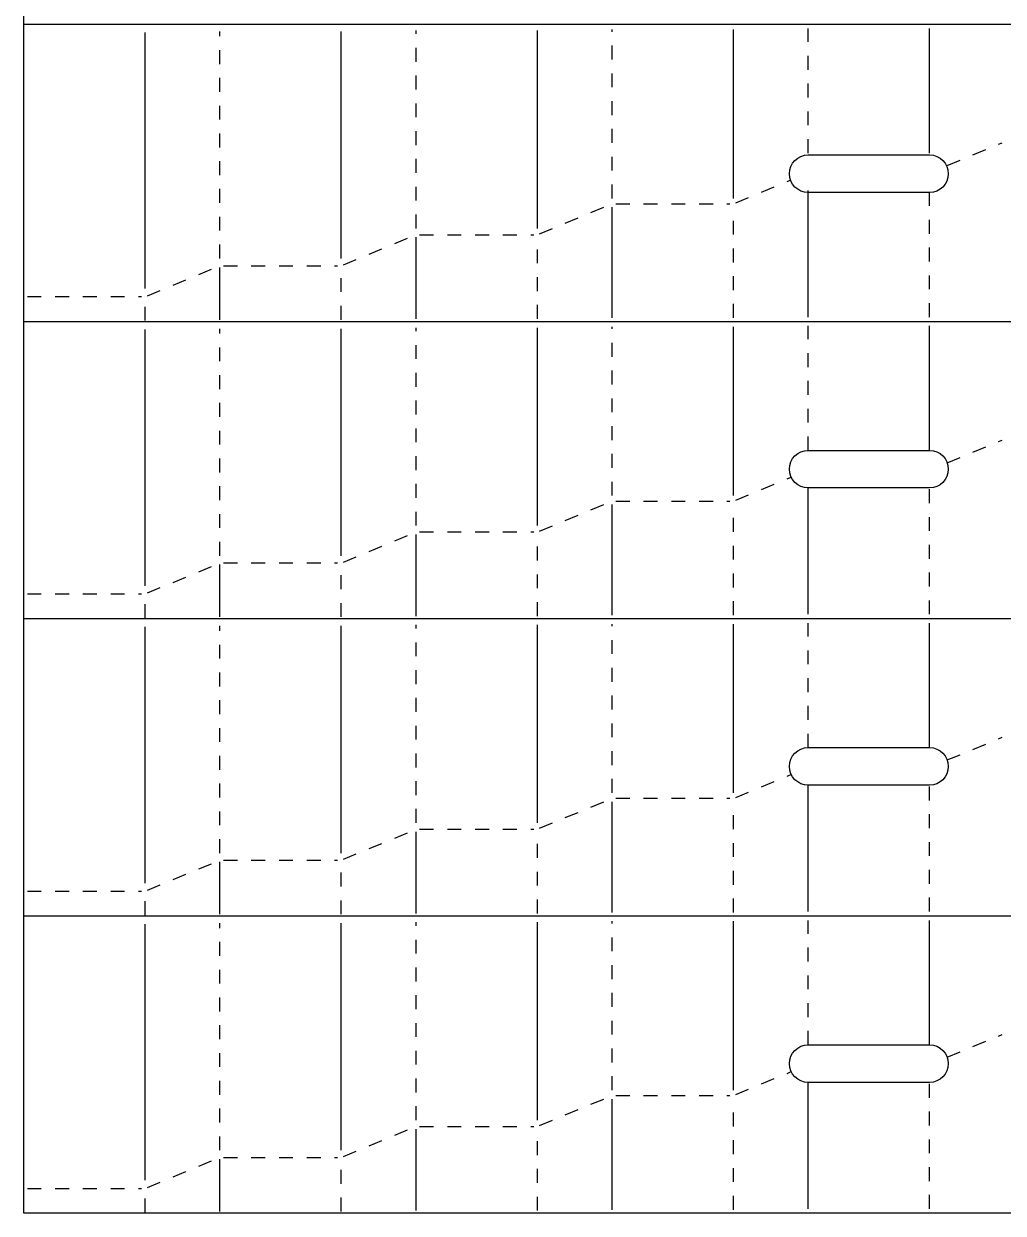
# Model space of a CAD drawing. Extents: x 11 to 192, y -288 to -10.
# Drawn here: x 15.6 to 115.1, y -274.3 to -153.5 of the extents above; entities that cross this region are included whole.
import ezdxf

# ---------------------------------------------------------------- set-up
doc = ezdxf.new("R2010")
doc.units = 0
for name, pattern in [('AI-LINETYPE-1', [2.822222, 1.411111, -1.411111]), ('AI-LINETYPE-107', [2.822222, 1.411111, -1.411111]), ('AI-LINETYPE-108', [2.822222, 1.411111, -1.411111]), ('AI-LINETYPE-109', [2.822222, 1.411111, -1.411111]), ('AI-LINETYPE-110', [2.822222, 1.411111, -1.411111]), ('AI-LINETYPE-111', [2.822222, 1.411111, -1.411111]), ('AI-LINETYPE-112', [2.822222, 1.411111, -1.411111]), ('AI-LINETYPE-113', [2.822222, 1.411111, -1.411111]), ('AI-LINETYPE-17', [2.822222, 1.411111, -1.411111]), ('AI-LINETYPE-18', [2.822222, 1.411111, -1.411111]), ('AI-LINETYPE-19', [2.822222, 1.411111, -1.411111]), ('AI-LINETYPE-2', [2.822222, 1.411111, -1.411111]), ('AI-LINETYPE-20', [2.822222, 1.411111, -1.411111]), ('AI-LINETYPE-21', [2.822222, 1.411111, -1.411111]), ('AI-LINETYPE-22', [2.822222, 1.411111, -1.411111]), ('AI-LINETYPE-23', [2.822222, 1.411111, -1.411111]), ('AI-LINETYPE-233', [2.822222, 1.411111, -1.411111]), ('AI-LINETYPE-234', [2.822222, 1.411111, -1.411111]), ('AI-LINETYPE-235', [2.822222, 1.411111, -1.411111]), ('AI-LINETYPE-236', [2.822222, 1.411111, -1.411111]), ('AI-LINETYPE-237', [2.822222, 1.411111, -1.411111]), ('AI-LINETYPE-238', [2.822222, 1.411111, -1.411111]), ('AI-LINETYPE-239', [2.822222, 1.411111, -1.411111]), ('AI-LINETYPE-24', [2.822222, 1.411111, -1.411111]), ('AI-LINETYPE-240', [2.822222, 1.411111, -1.411111]), ('AI-LINETYPE-25', [2.822222, 1.411111, -1.411111]), ('AI-LINETYPE-26', [2.822222, 1.411111, -1.411111]), ('AI-LINETYPE-27', [2.822222, 1.411111, -1.411111]), ('AI-LINETYPE-28', [2.822222, 1.411111, -1.411111]), ('AI-LINETYPE-29', [2.822222, 1.411111, -1.411111]), ('AI-LINETYPE-3', [2.822222, 1.411111, -1.411111]), ('AI-LINETYPE-37', [2.822222, 1.411111, -1.411111]), ('AI-LINETYPE-38', [2.822222, 1.411111, -1.411111]), ('AI-LINETYPE-39', [2.822222, 1.411111, -1.411111]), ('AI-LINETYPE-4', [2.822222, 1.411111, -1.411111]), ('AI-LINETYPE-40', [2.822222, 1.411111, -1.411111]), ('AI-LINETYPE-41', [2.822222, 1.411111, -1.411111]), ('AI-LINETYPE-42', [2.822222, 1.411111, -1.411111]), ('AI-LINETYPE-43', [2.822222, 1.411111, -1.411111]), ('AI-LINETYPE-5', [2.822222, 1.411111, -1.411111]), ('AI-LINETYPE-51', [2.822222, 1.411111, -1.411111]), ('AI-LINETYPE-52', [2.822222, 1.411111, -1.411111]), ('AI-LINETYPE-53', [2.822222, 1.411111, -1.411111]), ('AI-LINETYPE-54', [2.822222, 1.411111, -1.411111]), ('AI-LINETYPE-55', [2.822222, 1.411111, -1.411111]), ('AI-LINETYPE-56', [2.822222, 1.411111, -1.411111]), ('AI-LINETYPE-57', [2.822222, 1.411111, -1.411111]), ('AI-LINETYPE-6', [2.822222, 1.411111, -1.411111]), ('AI-LINETYPE-65', [2.822222, 1.411111, -1.411111]), ('AI-LINETYPE-66', [2.822222, 1.411111, -1.411111]), ('AI-LINETYPE-67', [2.822222, 1.411111, -1.411111]), ('AI-LINETYPE-68', [2.822222, 1.411111, -1.411111]), ('AI-LINETYPE-69', [2.822222, 1.411111, -1.411111]), ('AI-LINETYPE-7', [2.822222, 1.411111, -1.411111]), ('AI-LINETYPE-70', [2.822222, 1.411111, -1.411111]), ('AI-LINETYPE-71', [2.822222, 1.411111, -1.411111]), ('AI-LINETYPE-79', [2.822222, 1.411111, -1.411111]), ('AI-LINETYPE-8', [2.822222, 1.411111, -1.411111]), ('AI-LINETYPE-80', [2.822222, 1.411111, -1.411111]), ('AI-LINETYPE-81', [2.822222, 1.411111, -1.411111]), ('AI-LINETYPE-82', [2.822222, 1.411111, -1.411111]), ('AI-LINETYPE-83', [2.822222, 1.411111, -1.411111]), ('AI-LINETYPE-84', [2.822222, 1.411111, -1.411111]), ('AI-LINETYPE-85', [2.822222, 1.411111, -1.411111]), ('AI-LINETYPE-9', [2.822222, 1.411111, -1.411111]), ('AI-LINETYPE-93', [2.822222, 1.411111, -1.411111]), ('AI-LINETYPE-94', [2.822222, 1.411111, -1.411111]), ('AI-LINETYPE-95', [2.822222, 1.411111, -1.411111]), ('AI-LINETYPE-96', [2.822222, 1.411111, -1.411111]), ('AI-LINETYPE-97', [2.822222, 1.411111, -1.411111]), ('AI-LINETYPE-98', [2.822222, 1.411111, -1.411111]), ('AI-LINETYPE-99', [2.822222, 1.411111, -1.411111])]:
    doc.linetypes.add(name, pattern=pattern)
for name, color, linetype in [('CUTLINE', 7, 'CONTINUOUS'), ('MOUNTAINLINE', 7, 'CONTINUOUS'), ('VALLEYLINE', 7, 'CONTINUOUS')]:
    doc.layers.add(name, color=color, linetype=linetype)

# ---------------------------------------------------------------- blocks, each defined once
blk = doc.blocks.new('BLOCK_2')
at = {"layer": 'CUTLINE', "color": 7}
blk.add_lwpolyline([(187.32, -153.53), (187.32, -274.34), (15.57, -274.34), (15.57, -153.53)], dxfattribs=at)
blk = doc.blocks.new('BLOCK_3')
at = {"layer": 'CUTLINE', "color": 7}
for points in [[(95.28, -257.23), (107.62, -257.23)], [(107.62, -261.05), (95.28, -261.05)]]:
    blk.add_lwpolyline(points, dxfattribs=at)
for points in [[(95.28, -261.05), (94.23, -261.05), (93.37, -260.2), (93.37, -259.14), (93.37, -258.09), (94.23, -257.23), (95.28, -257.23)], [(107.62, -257.23), (108.67, -257.23), (109.52, -258.09), (109.52, -259.14), (109.52, -260.2), (108.67, -261.05), (107.62, -261.05)]]:
    blk.add_open_spline(points, degree=3, knots=[0, 0, 0, 0, 1, 1, 1, 2, 2, 2, 2], dxfattribs=at)
blk = doc.blocks.new('BLOCK_4')
at = {"layer": 'CUTLINE', "color": 7}
for points in [[(95.28, -227.03), (107.62, -227.03)], [(107.62, -230.85), (95.28, -230.85)]]:
    blk.add_lwpolyline(points, dxfattribs=at)
for points in [[(95.28, -230.85), (94.23, -230.85), (93.37, -229.99), (93.37, -228.94), (93.37, -227.89), (94.23, -227.03), (95.28, -227.03)], [(107.62, -227.03), (108.67, -227.03), (109.52, -227.89), (109.52, -228.94), (109.52, -229.99), (108.67, -230.85), (107.62, -230.85)]]:
    blk.add_open_spline(points, degree=3, knots=[0, 0, 0, 0, 1, 1, 1, 2, 2, 2, 2], dxfattribs=at)
blk = doc.blocks.new('BLOCK_5')
at = {"layer": 'CUTLINE', "color": 7}
for points in [[(95.28, -196.83), (107.62, -196.83)], [(107.62, -200.65), (95.28, -200.65)]]:
    blk.add_lwpolyline(points, dxfattribs=at)
for points in [[(95.28, -200.65), (94.23, -200.65), (93.37, -199.79), (93.37, -198.74), (93.37, -197.68), (94.23, -196.83), (95.28, -196.83)], [(107.62, -196.83), (108.67, -196.83), (109.52, -197.68), (109.52, -198.74), (109.52, -199.79), (108.67, -200.65), (107.62, -200.65)]]:
    blk.add_open_spline(points, degree=3, knots=[0, 0, 0, 0, 1, 1, 1, 2, 2, 2, 2], dxfattribs=at)
blk = doc.blocks.new('BLOCK_6')
at = {"layer": 'CUTLINE', "color": 7}
for points in [[(95.28, -166.81), (107.62, -166.81)], [(107.62, -170.63), (95.28, -170.63)]]:
    blk.add_lwpolyline(points, dxfattribs=at)
for points in [[(95.28, -170.63), (94.23, -170.63), (93.37, -169.78), (93.37, -168.72), (93.37, -167.67), (94.23, -166.81), (95.28, -166.81)], [(107.62, -166.81), (108.67, -166.81), (109.52, -167.67), (109.52, -168.72), (109.52, -169.78), (108.67, -170.63), (107.62, -170.63)]]:
    blk.add_open_spline(points, degree=3, knots=[0, 0, 0, 0, 1, 1, 1, 2, 2, 2, 2], dxfattribs=at)
blk = doc.blocks.new('BLOCK_7')
at = {"layer": 'CUTLINE', "color": 7}
blk.add_lwpolyline([(15.57, -153.53), (15.57, -32.71), (187.32, -32.71), (187.32, -153.53)], dxfattribs=at)
blk = doc.blocks.new('BLOCK_12')
at = {"layer": 'VALLEYLINE', "color": 7, "linetype": 'AI-LINETYPE-1'}
blk.add_lwpolyline([(15.94, -271.82), (27.54, -271.82)], dxfattribs=at)
blk = doc.blocks.new('BLOCK_13')
at = {"layer": 'VALLEYLINE', "color": 7, "linetype": 'AI-LINETYPE-2'}
blk.add_lwpolyline([(28.13, -271.73), (35.27, -268.77)], dxfattribs=at)
blk = doc.blocks.new('BLOCK_14')
at = {"layer": 'VALLEYLINE', "color": 7, "linetype": 'AI-LINETYPE-3'}
blk.add_lwpolyline([(35.87, -268.68), (47.46, -268.68)], dxfattribs=at)
blk = doc.blocks.new('BLOCK_15')
at = {"layer": 'VALLEYLINE', "color": 7, "linetype": 'AI-LINETYPE-4'}
blk.add_lwpolyline([(48.06, -268.58), (55.2, -265.62)], dxfattribs=at)
blk = doc.blocks.new('BLOCK_16')
at = {"layer": 'VALLEYLINE', "color": 7, "linetype": 'AI-LINETYPE-5'}
blk.add_lwpolyline([(55.8, -265.53), (67.39, -265.53)], dxfattribs=at)
blk = doc.blocks.new('BLOCK_17')
at = {"layer": 'VALLEYLINE', "color": 7, "linetype": 'AI-LINETYPE-6'}
blk.add_lwpolyline([(67.99, -265.43), (75.13, -262.48)], dxfattribs=at)
blk = doc.blocks.new('BLOCK_18')
at = {"layer": 'VALLEYLINE', "color": 7, "linetype": 'AI-LINETYPE-7'}
blk.add_lwpolyline([(75.73, -262.38), (87.32, -262.38)], dxfattribs=at)
blk = doc.blocks.new('BLOCK_19')
at = {"layer": 'VALLEYLINE', "color": 7, "linetype": 'AI-LINETYPE-8'}
blk.add_lwpolyline([(87.92, -262.29), (93.56, -259.95)], dxfattribs=at)
blk = doc.blocks.new('BLOCK_20')
at = {"layer": 'VALLEYLINE', "color": 7, "linetype": 'AI-LINETYPE-9'}
blk.add_lwpolyline([(109.41, -258.49), (114.98, -256.19)], dxfattribs=at)
blk = doc.blocks.new('BLOCK_28')
at = {"layer": 'VALLEYLINE', "color": 7, "linetype": 'AI-LINETYPE-17'}
blk.add_lwpolyline([(27.91, -274.26), (27.91, -271.9)], dxfattribs=at)
blk = doc.blocks.new('BLOCK_29')
at = {"layer": 'VALLEYLINE', "color": 7, "linetype": 'AI-LINETYPE-18'}
blk.add_lwpolyline([(35.5, -267.94), (35.5, -244.87)], dxfattribs=at)
blk = doc.blocks.new('BLOCK_30')
at = {"layer": 'VALLEYLINE', "color": 7, "linetype": 'AI-LINETYPE-19'}
blk.add_lwpolyline([(47.83, -274.17), (47.83, -268.85)], dxfattribs=at)
blk = doc.blocks.new('BLOCK_31')
at = {"layer": 'VALLEYLINE', "color": 7, "linetype": 'AI-LINETYPE-20'}
blk.add_lwpolyline([(55.43, -264.89), (55.43, -244.78)], dxfattribs=at)
blk = doc.blocks.new('BLOCK_32')
at = {"layer": 'VALLEYLINE', "color": 7, "linetype": 'AI-LINETYPE-21'}
blk.add_lwpolyline([(67.76, -274.07), (67.76, -265.79)], dxfattribs=at)
blk = doc.blocks.new('BLOCK_33')
at = {"layer": 'VALLEYLINE', "color": 7, "linetype": 'AI-LINETYPE-22'}
blk.add_lwpolyline([(75.36, -261.84), (75.36, -244.68)], dxfattribs=at)
blk = doc.blocks.new('BLOCK_34')
at = {"layer": 'VALLEYLINE', "color": 7, "linetype": 'AI-LINETYPE-23'}
blk.add_lwpolyline([(87.69, -273.98), (87.69, -262.74)], dxfattribs=at)
blk = doc.blocks.new('BLOCK_35')
at = {"layer": 'VALLEYLINE', "color": 7, "linetype": 'AI-LINETYPE-24'}
blk.add_lwpolyline([(95.28, -257.23), (95.28, -244.59)], dxfattribs=at)
blk = doc.blocks.new('BLOCK_36')
at = {"layer": 'VALLEYLINE', "color": 7, "linetype": 'AI-LINETYPE-25'}
blk.add_lwpolyline([(107.62, -273.89), (107.62, -261.05)], dxfattribs=at)
blk = doc.blocks.new('BLOCK_37')
at = {"layer": 'VALLEYLINE', "color": 7, "linetype": 'AI-LINETYPE-26'}
blk.add_lwpolyline([(87.92, -232.09), (93.56, -229.75)], dxfattribs=at)
blk = doc.blocks.new('BLOCK_38')
at = {"layer": 'VALLEYLINE', "color": 7, "linetype": 'AI-LINETYPE-27'}
blk.add_lwpolyline([(109.41, -228.29), (114.98, -225.98)], dxfattribs=at)
blk = doc.blocks.new('BLOCK_39')
at = {"layer": 'VALLEYLINE', "color": 7, "linetype": 'AI-LINETYPE-28'}
blk.add_lwpolyline([(95.28, -227.03), (95.28, -214.39)], dxfattribs=at)
blk = doc.blocks.new('BLOCK_40')
at = {"layer": 'VALLEYLINE', "color": 7, "linetype": 'AI-LINETYPE-29'}
blk.add_lwpolyline([(107.62, -243.68), (107.62, -230.85)], dxfattribs=at)
blk = doc.blocks.new('BLOCK_48')
at = {"layer": 'VALLEYLINE', "color": 7, "linetype": 'AI-LINETYPE-37'}
blk.add_lwpolyline([(15.94, -241.62), (27.54, -241.62)], dxfattribs=at)
blk = doc.blocks.new('BLOCK_49')
at = {"layer": 'VALLEYLINE', "color": 7, "linetype": 'AI-LINETYPE-38'}
blk.add_lwpolyline([(28.13, -241.52), (35.27, -238.57)], dxfattribs=at)
blk = doc.blocks.new('BLOCK_50')
at = {"layer": 'VALLEYLINE', "color": 7, "linetype": 'AI-LINETYPE-39'}
blk.add_lwpolyline([(35.87, -238.47), (47.46, -238.47)], dxfattribs=at)
blk = doc.blocks.new('BLOCK_51')
at = {"layer": 'VALLEYLINE', "color": 7, "linetype": 'AI-LINETYPE-40'}
blk.add_lwpolyline([(48.06, -238.38), (55.2, -235.42)], dxfattribs=at)
blk = doc.blocks.new('BLOCK_52')
at = {"layer": 'VALLEYLINE', "color": 7, "linetype": 'AI-LINETYPE-41'}
blk.add_lwpolyline([(55.8, -235.33), (67.39, -235.33)], dxfattribs=at)
blk = doc.blocks.new('BLOCK_53')
at = {"layer": 'VALLEYLINE', "color": 7, "linetype": 'AI-LINETYPE-42'}
blk.add_lwpolyline([(67.99, -235.23), (75.13, -232.27)], dxfattribs=at)
blk = doc.blocks.new('BLOCK_54')
at = {"layer": 'VALLEYLINE', "color": 7, "linetype": 'AI-LINETYPE-43'}
blk.add_lwpolyline([(75.73, -232.18), (87.32, -232.18)], dxfattribs=at)
blk = doc.blocks.new('BLOCK_62')
at = {"layer": 'VALLEYLINE', "color": 7, "linetype": 'AI-LINETYPE-51'}
blk.add_lwpolyline([(27.91, -244.06), (27.91, -241.69)], dxfattribs=at)
blk = doc.blocks.new('BLOCK_63')
at = {"layer": 'VALLEYLINE', "color": 7, "linetype": 'AI-LINETYPE-52'}
blk.add_lwpolyline([(35.5, -237.74), (35.5, -214.67)], dxfattribs=at)
blk = doc.blocks.new('BLOCK_64')
at = {"layer": 'VALLEYLINE', "color": 7, "linetype": 'AI-LINETYPE-53'}
blk.add_lwpolyline([(47.83, -243.97), (47.83, -238.64)], dxfattribs=at)
blk = doc.blocks.new('BLOCK_65')
at = {"layer": 'VALLEYLINE', "color": 7, "linetype": 'AI-LINETYPE-54'}
blk.add_lwpolyline([(55.43, -234.68), (55.43, -214.57)], dxfattribs=at)
blk = doc.blocks.new('BLOCK_66')
at = {"layer": 'VALLEYLINE', "color": 7, "linetype": 'AI-LINETYPE-55'}
blk.add_lwpolyline([(67.76, -243.87), (67.76, -235.59)], dxfattribs=at)
blk = doc.blocks.new('BLOCK_67')
at = {"layer": 'VALLEYLINE', "color": 7, "linetype": 'AI-LINETYPE-56'}
blk.add_lwpolyline([(75.36, -231.63), (75.36, -214.48)], dxfattribs=at)
blk = doc.blocks.new('BLOCK_68')
at = {"layer": 'VALLEYLINE', "color": 7, "linetype": 'AI-LINETYPE-57'}
blk.add_lwpolyline([(87.69, -243.78), (87.69, -232.54)], dxfattribs=at)
blk = doc.blocks.new('BLOCK_76')
at = {"layer": 'VALLEYLINE', "color": 7, "linetype": 'AI-LINETYPE-65'}
blk.add_lwpolyline([(15.94, -211.42), (27.54, -211.42)], dxfattribs=at)
blk = doc.blocks.new('BLOCK_77')
at = {"layer": 'VALLEYLINE', "color": 7, "linetype": 'AI-LINETYPE-66'}
blk.add_lwpolyline([(28.13, -211.32), (35.27, -208.36)], dxfattribs=at)
blk = doc.blocks.new('BLOCK_78')
at = {"layer": 'VALLEYLINE', "color": 7, "linetype": 'AI-LINETYPE-67'}
blk.add_lwpolyline([(35.87, -208.27), (47.46, -208.27)], dxfattribs=at)
blk = doc.blocks.new('BLOCK_79')
at = {"layer": 'VALLEYLINE', "color": 7, "linetype": 'AI-LINETYPE-68'}
blk.add_lwpolyline([(48.06, -208.18), (55.2, -205.22)], dxfattribs=at)
blk = doc.blocks.new('BLOCK_80')
at = {"layer": 'VALLEYLINE', "color": 7, "linetype": 'AI-LINETYPE-69'}
blk.add_lwpolyline([(55.8, -205.12), (67.39, -205.12)], dxfattribs=at)
blk = doc.blocks.new('BLOCK_81')
at = {"layer": 'VALLEYLINE', "color": 7, "linetype": 'AI-LINETYPE-70'}
blk.add_lwpolyline([(67.99, -205.03), (75.13, -202.07)], dxfattribs=at)
blk = doc.blocks.new('BLOCK_82')
at = {"layer": 'VALLEYLINE', "color": 7, "linetype": 'AI-LINETYPE-71'}
blk.add_lwpolyline([(75.73, -201.98), (87.32, -201.98)], dxfattribs=at)
blk = doc.blocks.new('BLOCK_90')
at = {"layer": 'VALLEYLINE', "color": 7, "linetype": 'AI-LINETYPE-79'}
blk.add_lwpolyline([(27.91, -213.86), (27.91, -211.49)], dxfattribs=at)
blk = doc.blocks.new('BLOCK_91')
at = {"layer": 'VALLEYLINE', "color": 7, "linetype": 'AI-LINETYPE-80'}
blk.add_lwpolyline([(35.5, -207.53), (35.5, -184.47)], dxfattribs=at)
blk = doc.blocks.new('BLOCK_92')
at = {"layer": 'VALLEYLINE', "color": 7, "linetype": 'AI-LINETYPE-81'}
blk.add_lwpolyline([(47.83, -213.76), (47.83, -208.44)], dxfattribs=at)
blk = doc.blocks.new('BLOCK_93')
at = {"layer": 'VALLEYLINE', "color": 7, "linetype": 'AI-LINETYPE-82'}
blk.add_lwpolyline([(55.43, -204.48), (55.43, -184.37)], dxfattribs=at)
blk = doc.blocks.new('BLOCK_94')
at = {"layer": 'VALLEYLINE', "color": 7, "linetype": 'AI-LINETYPE-83'}
blk.add_lwpolyline([(67.76, -213.67), (67.76, -205.39)], dxfattribs=at)
blk = doc.blocks.new('BLOCK_95')
at = {"layer": 'VALLEYLINE', "color": 7, "linetype": 'AI-LINETYPE-84'}
blk.add_lwpolyline([(75.36, -201.43), (75.36, -184.28)], dxfattribs=at)
blk = doc.blocks.new('BLOCK_96')
at = {"layer": 'VALLEYLINE', "color": 7, "linetype": 'AI-LINETYPE-85'}
blk.add_lwpolyline([(87.69, -213.57), (87.69, -202.34)], dxfattribs=at)
blk = doc.blocks.new('BLOCK_104')
at = {"layer": 'VALLEYLINE', "color": 7, "linetype": 'AI-LINETYPE-93'}
blk.add_lwpolyline([(15.94, -181.21), (27.54, -181.21)], dxfattribs=at)
blk = doc.blocks.new('BLOCK_105')
at = {"layer": 'VALLEYLINE', "color": 7, "linetype": 'AI-LINETYPE-94'}
blk.add_lwpolyline([(28.13, -181.12), (35.27, -178.16)], dxfattribs=at)
blk = doc.blocks.new('BLOCK_106')
at = {"layer": 'VALLEYLINE', "color": 7, "linetype": 'AI-LINETYPE-95'}
blk.add_lwpolyline([(35.87, -178.07), (47.46, -178.07)], dxfattribs=at)
blk = doc.blocks.new('BLOCK_107')
at = {"layer": 'VALLEYLINE', "color": 7, "linetype": 'AI-LINETYPE-96'}
blk.add_lwpolyline([(48.06, -177.97), (55.2, -175.01)], dxfattribs=at)
blk = doc.blocks.new('BLOCK_108')
at = {"layer": 'VALLEYLINE', "color": 7, "linetype": 'AI-LINETYPE-97'}
blk.add_lwpolyline([(55.8, -174.92), (67.39, -174.92)], dxfattribs=at)
blk = doc.blocks.new('BLOCK_109')
at = {"layer": 'VALLEYLINE', "color": 7, "linetype": 'AI-LINETYPE-98'}
blk.add_lwpolyline([(67.99, -174.83), (75.13, -171.87)], dxfattribs=at)
blk = doc.blocks.new('BLOCK_110')
at = {"layer": 'VALLEYLINE', "color": 7, "linetype": 'AI-LINETYPE-99'}
blk.add_lwpolyline([(75.73, -171.77), (87.32, -171.77)], dxfattribs=at)
blk = doc.blocks.new('BLOCK_118')
at = {"layer": 'VALLEYLINE', "color": 7, "linetype": 'AI-LINETYPE-107'}
blk.add_lwpolyline([(27.91, -183.65), (27.91, -181.29)], dxfattribs=at)
blk = doc.blocks.new('BLOCK_119')
at = {"layer": 'VALLEYLINE', "color": 7, "linetype": 'AI-LINETYPE-108'}
blk.add_lwpolyline([(35.5, -177.33), (35.5, -154.26)], dxfattribs=at)
blk = doc.blocks.new('BLOCK_120')
at = {"layer": 'VALLEYLINE', "color": 7, "linetype": 'AI-LINETYPE-109'}
blk.add_lwpolyline([(47.83, -183.56), (47.83, -178.24)], dxfattribs=at)
blk = doc.blocks.new('BLOCK_121')
at = {"layer": 'VALLEYLINE', "color": 7, "linetype": 'AI-LINETYPE-110'}
blk.add_lwpolyline([(55.43, -174.28), (55.43, -154.17)], dxfattribs=at)
blk = doc.blocks.new('BLOCK_122')
at = {"layer": 'VALLEYLINE', "color": 7, "linetype": 'AI-LINETYPE-111'}
blk.add_lwpolyline([(67.76, -183.47), (67.76, -175.18)], dxfattribs=at)
blk = doc.blocks.new('BLOCK_123')
at = {"layer": 'VALLEYLINE', "color": 7, "linetype": 'AI-LINETYPE-112'}
blk.add_lwpolyline([(75.36, -171.23), (75.36, -154.07)], dxfattribs=at)
blk = doc.blocks.new('BLOCK_124')
at = {"layer": 'VALLEYLINE', "color": 7, "linetype": 'AI-LINETYPE-113'}
blk.add_lwpolyline([(87.69, -183.37), (87.69, -172.13)], dxfattribs=at)
blk = doc.blocks.new('BLOCK_244')
at = {"layer": 'VALLEYLINE', "color": 7, "linetype": 'AI-LINETYPE-233'}
blk.add_lwpolyline([(87.92, -201.88), (93.56, -199.55)], dxfattribs=at)
blk = doc.blocks.new('BLOCK_245')
at = {"layer": 'VALLEYLINE', "color": 7, "linetype": 'AI-LINETYPE-234'}
blk.add_lwpolyline([(109.41, -198.09), (114.98, -195.78)], dxfattribs=at)
blk = doc.blocks.new('BLOCK_246')
at = {"layer": 'VALLEYLINE', "color": 7, "linetype": 'AI-LINETYPE-235'}
blk.add_lwpolyline([(95.28, -196.83), (95.28, -184.18)], dxfattribs=at)
blk = doc.blocks.new('BLOCK_247')
at = {"layer": 'VALLEYLINE', "color": 7, "linetype": 'AI-LINETYPE-236'}
blk.add_lwpolyline([(107.62, -213.48), (107.62, -200.65)], dxfattribs=at)
blk = doc.blocks.new('BLOCK_248')
at = {"layer": 'VALLEYLINE', "color": 7, "linetype": 'AI-LINETYPE-237'}
blk.add_lwpolyline([(87.92, -171.68), (93.56, -169.34)], dxfattribs=at)
blk = doc.blocks.new('BLOCK_249')
at = {"layer": 'VALLEYLINE', "color": 7, "linetype": 'AI-LINETYPE-238'}
blk.add_lwpolyline([(109.41, -167.88), (114.98, -165.58)], dxfattribs=at)
blk = doc.blocks.new('BLOCK_250')
at = {"layer": 'VALLEYLINE', "color": 7, "linetype": 'AI-LINETYPE-239'}
blk.add_lwpolyline([(95.28, -166.62), (95.28, -153.98)], dxfattribs=at)
blk = doc.blocks.new('BLOCK_251')
at = {"layer": 'VALLEYLINE', "color": 7, "linetype": 'AI-LINETYPE-240'}
blk.add_lwpolyline([(107.62, -183.28), (107.62, -170.44)], dxfattribs=at)
blk = doc.blocks.new('BLOCK_268')
at = {"layer": 'MOUNTAINLINE', "color": 7}
blk.add_lwpolyline([(15.57, -244.14), (187.32, -244.14)], dxfattribs=at)
blk = doc.blocks.new('BLOCK_269')
at = {"layer": 'MOUNTAINLINE', "color": 7}
blk.add_lwpolyline([(15.57, -213.93), (187.32, -213.93)], dxfattribs=at)
blk = doc.blocks.new('BLOCK_270')
at = {"layer": 'MOUNTAINLINE', "color": 7}
blk.add_lwpolyline([(15.57, -183.73), (187.32, -183.73)], dxfattribs=at)
blk = doc.blocks.new('BLOCK_271')
at = {"layer": 'MOUNTAINLINE', "color": 7}
blk.add_lwpolyline([(27.91, -270.99), (27.91, -244.97)], dxfattribs=at)
blk = doc.blocks.new('BLOCK_272')
at = {"layer": 'MOUNTAINLINE', "color": 7}
blk.add_lwpolyline([(35.5, -274.17), (35.5, -268.85)], dxfattribs=at)
blk = doc.blocks.new('BLOCK_273')
at = {"layer": 'MOUNTAINLINE', "color": 7}
blk.add_lwpolyline([(47.83, -267.94), (47.83, -244.87)], dxfattribs=at)
blk = doc.blocks.new('BLOCK_274')
at = {"layer": 'MOUNTAINLINE', "color": 7}
blk.add_lwpolyline([(55.43, -274.07), (55.43, -265.79)], dxfattribs=at)
blk = doc.blocks.new('BLOCK_275')
at = {"layer": 'MOUNTAINLINE', "color": 7}
blk.add_lwpolyline([(67.76, -264.89), (67.76, -244.78)], dxfattribs=at)
blk = doc.blocks.new('BLOCK_276')
at = {"layer": 'MOUNTAINLINE', "color": 7}
blk.add_lwpolyline([(75.36, -273.98), (75.36, -262.74)], dxfattribs=at)
blk = doc.blocks.new('BLOCK_277')
at = {"layer": 'MOUNTAINLINE', "color": 7}
blk.add_lwpolyline([(87.69, -261.84), (87.69, -244.68)], dxfattribs=at)
blk = doc.blocks.new('BLOCK_278')
at = {"layer": 'MOUNTAINLINE', "color": 7}
blk.add_lwpolyline([(95.28, -273.89), (95.28, -261.05)], dxfattribs=at)
blk = doc.blocks.new('BLOCK_279')
at = {"layer": 'MOUNTAINLINE', "color": 7}
blk.add_lwpolyline([(107.62, -257.23), (107.62, -244.59)], dxfattribs=at)
blk = doc.blocks.new('BLOCK_280')
at = {"layer": 'MOUNTAINLINE', "color": 7}
blk.add_lwpolyline([(95.28, -243.68), (95.28, -230.85)], dxfattribs=at)
blk = doc.blocks.new('BLOCK_281')
at = {"layer": 'MOUNTAINLINE', "color": 7}
blk.add_lwpolyline([(107.62, -227.03), (107.62, -214.39)], dxfattribs=at)
blk = doc.blocks.new('BLOCK_289')
at = {"layer": 'MOUNTAINLINE', "color": 7}
blk.add_lwpolyline([(27.91, -240.79), (27.91, -214.76)], dxfattribs=at)
blk = doc.blocks.new('BLOCK_290')
at = {"layer": 'MOUNTAINLINE', "color": 7}
blk.add_lwpolyline([(35.5, -243.97), (35.5, -238.64)], dxfattribs=at)
blk = doc.blocks.new('BLOCK_291')
at = {"layer": 'MOUNTAINLINE', "color": 7}
blk.add_lwpolyline([(47.83, -237.74), (47.83, -214.67)], dxfattribs=at)
blk = doc.blocks.new('BLOCK_292')
at = {"layer": 'MOUNTAINLINE', "color": 7}
blk.add_lwpolyline([(55.43, -243.87), (55.43, -235.59)], dxfattribs=at)
blk = doc.blocks.new('BLOCK_293')
at = {"layer": 'MOUNTAINLINE', "color": 7}
blk.add_lwpolyline([(67.76, -234.68), (67.76, -214.57)], dxfattribs=at)
blk = doc.blocks.new('BLOCK_294')
at = {"layer": 'MOUNTAINLINE', "color": 7}
blk.add_lwpolyline([(75.36, -243.78), (75.36, -232.54)], dxfattribs=at)
blk = doc.blocks.new('BLOCK_295')
at = {"layer": 'MOUNTAINLINE', "color": 7}
blk.add_lwpolyline([(87.69, -231.63), (87.69, -214.48)], dxfattribs=at)
blk = doc.blocks.new('BLOCK_303')
at = {"layer": 'MOUNTAINLINE', "color": 7}
blk.add_lwpolyline([(27.91, -210.58), (27.91, -184.56)], dxfattribs=at)
blk = doc.blocks.new('BLOCK_304')
at = {"layer": 'MOUNTAINLINE', "color": 7}
blk.add_lwpolyline([(35.5, -213.76), (35.5, -208.44)], dxfattribs=at)
blk = doc.blocks.new('BLOCK_305')
at = {"layer": 'MOUNTAINLINE', "color": 7}
blk.add_lwpolyline([(47.83, -207.53), (47.83, -184.47)], dxfattribs=at)
blk = doc.blocks.new('BLOCK_306')
at = {"layer": 'MOUNTAINLINE', "color": 7}
blk.add_lwpolyline([(55.43, -213.67), (55.43, -205.39)], dxfattribs=at)
blk = doc.blocks.new('BLOCK_307')
at = {"layer": 'MOUNTAINLINE', "color": 7}
blk.add_lwpolyline([(67.76, -204.48), (67.76, -184.37)], dxfattribs=at)
blk = doc.blocks.new('BLOCK_308')
at = {"layer": 'MOUNTAINLINE', "color": 7}
blk.add_lwpolyline([(75.36, -213.57), (75.36, -202.34)], dxfattribs=at)
blk = doc.blocks.new('BLOCK_309')
at = {"layer": 'MOUNTAINLINE', "color": 7}
blk.add_lwpolyline([(87.69, -201.43), (87.69, -184.28)], dxfattribs=at)
blk = doc.blocks.new('BLOCK_317')
at = {"layer": 'MOUNTAINLINE', "color": 7}
blk.add_lwpolyline([(27.91, -180.38), (27.91, -154.36)], dxfattribs=at)
blk = doc.blocks.new('BLOCK_318')
at = {"layer": 'MOUNTAINLINE', "color": 7}
blk.add_lwpolyline([(35.5, -183.56), (35.5, -178.24)], dxfattribs=at)
blk = doc.blocks.new('BLOCK_319')
at = {"layer": 'MOUNTAINLINE', "color": 7}
blk.add_lwpolyline([(47.83, -177.33), (47.83, -154.26)], dxfattribs=at)
blk = doc.blocks.new('BLOCK_320')
at = {"layer": 'MOUNTAINLINE', "color": 7}
blk.add_lwpolyline([(55.43, -183.47), (55.43, -175.18)], dxfattribs=at)
blk = doc.blocks.new('BLOCK_321')
at = {"layer": 'MOUNTAINLINE', "color": 7}
blk.add_lwpolyline([(67.76, -174.28), (67.76, -154.17)], dxfattribs=at)
blk = doc.blocks.new('BLOCK_322')
at = {"layer": 'MOUNTAINLINE', "color": 7}
blk.add_lwpolyline([(75.36, -183.37), (75.36, -172.13)], dxfattribs=at)
blk = doc.blocks.new('BLOCK_323')
at = {"layer": 'MOUNTAINLINE', "color": 7}
blk.add_lwpolyline([(87.69, -171.23), (87.69, -154.07)], dxfattribs=at)
blk = doc.blocks.new('BLOCK_390')
at = {"layer": 'MOUNTAINLINE', "color": 7}
blk.add_lwpolyline([(95.28, -213.48), (95.28, -200.65)], dxfattribs=at)
blk = doc.blocks.new('BLOCK_391')
at = {"layer": 'MOUNTAINLINE', "color": 7}
blk.add_lwpolyline([(107.62, -196.83), (107.62, -184.18)], dxfattribs=at)
blk = doc.blocks.new('BLOCK_392')
at = {"layer": 'MOUNTAINLINE', "color": 7}
blk.add_lwpolyline([(95.28, -183.28), (95.28, -170.44)], dxfattribs=at)
blk = doc.blocks.new('BLOCK_393')
at = {"layer": 'MOUNTAINLINE', "color": 7}
blk.add_lwpolyline([(107.62, -166.62), (107.62, -153.98)], dxfattribs=at)

msp = doc.modelspace()

# ---------------------------------------------------------------- linework, layer by layer
at = {"layer": 'MOUNTAINLINE', "color": 7}
msp.add_lwpolyline([(15.57, -153.53), (187.32, -153.53)], dxfattribs=at)

# ---------------------------------------------------------------- block references
at = {"layer": 'CUTLINE'}
for name in ['BLOCK_7', 'BLOCK_2', 'BLOCK_6', 'BLOCK_5', 'BLOCK_4', 'BLOCK_3']:
    msp.add_blockref(name, (0, 0), dxfattribs=at)
at = {"layer": 'MOUNTAINLINE'}
for name in ['BLOCK_317', 'BLOCK_319', 'BLOCK_321', 'BLOCK_323', 'BLOCK_393', 'BLOCK_392', 'BLOCK_322', 'BLOCK_320', 'BLOCK_318', 'BLOCK_270', 'BLOCK_303', 'BLOCK_305', 'BLOCK_307', 'BLOCK_309', 'BLOCK_391', 'BLOCK_390', 'BLOCK_308', 'BLOCK_306', 'BLOCK_304', 'BLOCK_269', 'BLOCK_289', 'BLOCK_291', 'BLOCK_293', 'BLOCK_295', 'BLOCK_281', 'BLOCK_280', 'BLOCK_294', 'BLOCK_292', 'BLOCK_290', 'BLOCK_268', 'BLOCK_271', 'BLOCK_273', 'BLOCK_275', 'BLOCK_277', 'BLOCK_279', 'BLOCK_278', 'BLOCK_276', 'BLOCK_274', 'BLOCK_272']:
    msp.add_blockref(name, (0, 0), dxfattribs=at)
at = {"layer": 'VALLEYLINE'}
for name in ['BLOCK_119', 'BLOCK_121', 'BLOCK_123', 'BLOCK_250', 'BLOCK_249', 'BLOCK_248', 'BLOCK_251', 'BLOCK_109', 'BLOCK_110', 'BLOCK_124', 'BLOCK_107', 'BLOCK_108', 'BLOCK_122', 'BLOCK_105', 'BLOCK_106', 'BLOCK_120', 'BLOCK_104', 'BLOCK_118', 'BLOCK_91', 'BLOCK_93', 'BLOCK_95', 'BLOCK_246', 'BLOCK_245', 'BLOCK_244', 'BLOCK_247', 'BLOCK_81', 'BLOCK_82', 'BLOCK_96', 'BLOCK_79', 'BLOCK_80', 'BLOCK_94', 'BLOCK_77', 'BLOCK_78', 'BLOCK_92', 'BLOCK_76', 'BLOCK_90', 'BLOCK_63', 'BLOCK_65', 'BLOCK_67', 'BLOCK_39', 'BLOCK_38', 'BLOCK_37', 'BLOCK_40', 'BLOCK_53', 'BLOCK_54', 'BLOCK_68', 'BLOCK_51', 'BLOCK_52', 'BLOCK_66', 'BLOCK_49', 'BLOCK_50', 'BLOCK_64', 'BLOCK_48', 'BLOCK_62', 'BLOCK_29', 'BLOCK_31', 'BLOCK_33', 'BLOCK_35', 'BLOCK_20', 'BLOCK_19', 'BLOCK_36', 'BLOCK_17', 'BLOCK_18', 'BLOCK_34', 'BLOCK_15', 'BLOCK_16', 'BLOCK_32', 'BLOCK_13', 'BLOCK_14', 'BLOCK_30', 'BLOCK_12', 'BLOCK_28']:
    msp.add_blockref(name, (0, 0), dxfattribs=at)

doc.saveas('drawing.dxf')
